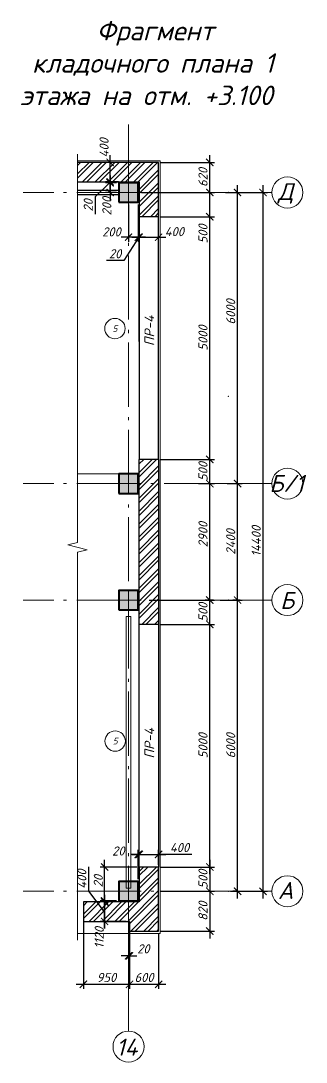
# Model space of a CAD drawing. Header units: millimetres. Extents: x -238377 to 196118, y -123284 to 30177.
# Drawn here: x -44903 to -39018, y 4950 to 26408 of the extents above; entities that cross this region are included whole.
import ezdxf
from ezdxf.enums import TextEntityAlignment as Align

# ---------------------------------------------------------------- set-up
doc = ezdxf.new("R2010")
doc.units = ezdxf.units.MM
doc.header["$MEASUREMENT"] = 0
doc.linetypes.add('Double Dashed', pattern=[1797.222233, 1325, -211.666656, 63.333344, -197.222233])
doc.layers.get('0').update_dxf_attribs({"lineweight": 5})
doc.layers.add('#Hatch', color=7, linetype='Continuous', lineweight=5, true_color=0x4d4d4d)
doc.layers.add('#Каркас', color=7, linetype='Continuous', lineweight=5, true_color=0x757575)
for name, color, linetype, lineweight in [('#Оси', 7, 'Continuous', 5), ('#размеры', 7, 'Continuous', 5), ('0_Ном._пера__99', 7, 'Continuous', 40), ('k_ Рамка', 7, 'Continuous', 50), ('колонны_Ном._пера__94', 252, 'Continuous', 13), ('колонны_Ном._пера__99', 7, 'Continuous', 40), ('оси_Ном._пера__96', 7, 'Continuous', 5), ('оси_Ном._пера__97', 7, 'Continuous', 20), ('чертеж_Ном._пера__98', 7, 'Continuous', 35)]:
    doc.layers.add(name, color=color, linetype=linetype, lineweight=lineweight)
for name, color, linetype in [('#стены наруж', 7, 'Continuous'), ('колонны', 7, 'Continuous'), ('чертеж', 7, 'Continuous')]:
    doc.layers.add(name, color=color, linetype=linetype)
doc.styles.get("Standard").update_dxf_attribs({"font": 'isocpeui.ttf'})
doc.styles.add('STEP PR', font='isocpeui.ttf')
doc.dimstyles.new('SPDS', dxfattribs={"dimscale": 10, "dimtxt": 2.5, "dimasz": 2, "dimexe": 1.25, "dimexo": 0.625, "dimtad": 1, "dimdec": 0, "dimrnd": 0.001, "dimtxsty": 'STEP PR', "dimblk": 'ARCHTICK', "dimcen": 2.5, "dimdle": 2, "dimclrd": 256, "dimclre": 256, "dimclrt": 7, "dimadec": 0, "dimazin": 2, "dimtfac": 0.75, "dimtdec": 0, "dimtmove": 1, "dimatfit": 3, "dimfxl": 1, "dimtolj": 1, "dimarcsym": 1})
pattern_1 = [(45, (-65060.19, -48984.63), (-132.5825, 132.5825), []), (45, (-64971.8, -48984.63), (-132.5825, 132.5825), [])]

# ---------------------------------------------------------------- blocks, each defined once
blk = doc.blocks.new('Связ001')
at = {"layer": '#Каркас', "color": 102, "linetype": 'Continuous', "lineweight": 9}
blk.add_lwpolyline([(5837, 0), (5837, 100), (0, 100), (0, 0), (5837, 0)], dxfattribs=at)
blk = doc.blocks.new('_ArchTick')
at = {"color": 0, "linetype": 'ByBlock', "const_width": 0.15}
blk.add_lwpolyline([(-0.5, -0.5), (0.5, 0.5)], dxfattribs=at)
blk = doc.blocks.new('*D571')
at = {"layer": '#размеры', "lineweight": -2, "transparency": 16777216}
for p, q in [((-40433, 8321), (-40433, 14621)), ((-40377, 14471), (-40527, 14471)), ((-40445, 8471), (-40527, 8471))]:
    blk.add_line(p, q, dxfattribs=at)
at = {"layer": 'Defpoints', "color": 0, "transparency": 16777216}
for p in [(-40433, 14471), (-40330, 14471), (-40398, 8471)]:
    blk.add_point(p, dxfattribs=at)
at = {"layer": '#размеры', "lineweight": -2, "transparency": 16777216, "xscale": 150, "yscale": 150, "zscale": 150}
for p, rotation in [((-40433, 14471), 90), ((-40433, 8471), 270)]:
    blk.add_blockref('_ArchTick', p, dxfattribs=dict(at, rotation=rotation))
at = {"layer": '#размеры', "color": 7, "transparency": 16777216, "insert": (-40574, 11471), "char_height": 187.5, "attachment_point": 5, "rotation": 90, "style": 'STEP PR'}
blk.add_mtext('\\A1;6000', dxfattribs=at)
blk = doc.blocks.new('*D572')
at = {"layer": '#размеры', "lineweight": -2, "transparency": 16777216}
for p, q in [((-40433, 14321), (-40433, 17021)), ((-40649, 16871), (-40339, 16871)), ((-40790, 14471), (-40339, 14471))]:
    blk.add_line(p, q, dxfattribs=at)
at = {"layer": 'Defpoints', "color": 0, "transparency": 16777216}
for p in [(-40696, 16871), (-40433, 16871), (-40836, 14471)]:
    blk.add_point(p, dxfattribs=at)
at = {"layer": '#размеры', "lineweight": -2, "transparency": 16777216, "xscale": 150, "yscale": 150, "zscale": 150}
for p, rotation in [((-40433, 16871), 90), ((-40433, 14471), 270)]:
    blk.add_blockref('_ArchTick', p, dxfattribs=dict(at, rotation=rotation))
at = {"layer": '#размеры', "color": 7, "transparency": 16777216, "insert": (-40574, 15671), "char_height": 187.5, "attachment_point": 5, "rotation": 90, "style": 'STEP PR'}
blk.add_mtext('\\A1;2400', dxfattribs=at)
blk = doc.blocks.new('*D573')
at = {"layer": '#размеры', "lineweight": -2, "transparency": 16777216}
for p, q in [((-40433, 16721), (-40433, 23021)), ((-40395, 22871), (-40339, 22871)), ((-40649, 16871), (-40339, 16871))]:
    blk.add_line(p, q, dxfattribs=at)
at = {"layer": 'Defpoints', "color": 0, "transparency": 16777216}
for p in [(-40442, 22871), (-40433, 22871), (-40696, 16871)]:
    blk.add_point(p, dxfattribs=at)
at = {"layer": '#размеры', "lineweight": -2, "transparency": 16777216, "xscale": 150, "yscale": 150, "zscale": 150}
for p, rotation in [((-40433, 22871), 90), ((-40433, 16871), 270)]:
    blk.add_blockref('_ArchTick', p, dxfattribs=dict(at, rotation=rotation))
at = {"layer": '#размеры', "color": 7, "transparency": 16777216, "insert": (-40574, 20410), "char_height": 187.5, "attachment_point": 5, "rotation": 90, "style": 'STEP PR'}
blk.add_mtext('\\A1;6000', dxfattribs=at)
blk = doc.blocks.new('*D574')
at = {"layer": '#размеры', "lineweight": -2, "transparency": 16777216}
for p, q in [((-39908, 8321), (-39908, 23021)), ((-40685, 22871), (-39814, 22871)), ((-40577, 8471), (-39814, 8471))]:
    blk.add_line(p, q, dxfattribs=at)
at = {"layer": 'Defpoints', "color": 0, "transparency": 16777216}
for p in [(-40732, 22871), (-39908, 22871), (-40624, 8471)]:
    blk.add_point(p, dxfattribs=at)
at = {"layer": '#размеры', "lineweight": -2, "transparency": 16777216, "xscale": 150, "yscale": 150, "zscale": 150}
for p, rotation in [((-39908, 22871), 90), ((-39908, 8471), 270)]:
    blk.add_blockref('_ArchTick', p, dxfattribs=dict(at, rotation=rotation))
at = {"layer": '#размеры', "color": 7, "transparency": 16777216, "insert": (-40048, 15685), "char_height": 187.5, "attachment_point": 5, "rotation": 90, "style": 'STEP PR'}
blk.add_mtext('\\A1;14400', dxfattribs=at)
blk = doc.blocks.new('*D575')
at = {"layer": '#размеры', "lineweight": -2, "transparency": 16777216}
for p, q in [((-42014, 13971), (-40911, 13971)), ((-41005, 8821), (-41005, 14121)), ((-42014, 8971), (-40911, 8971))]:
    blk.add_line(p, q, dxfattribs=at)
at = {"layer": 'Defpoints', "color": 0, "transparency": 16777216}
for p in [(-42061, 13971), (-41005, 13971), (-42061, 8971)]:
    blk.add_point(p, dxfattribs=at)
at = {"layer": '#размеры', "lineweight": -2, "transparency": 16777216, "xscale": 150, "yscale": 150, "zscale": 150}
for p, rotation in [((-41005, 13971), 90), ((-41005, 8971), 270)]:
    blk.add_blockref('_ArchTick', p, dxfattribs=dict(at, rotation=rotation))
at = {"layer": '#размеры', "color": 7, "transparency": 16777216, "insert": (-41146, 11471), "char_height": 187.5, "attachment_point": 5, "rotation": 90, "style": 'STEP PR'}
blk.add_mtext('\\A1;5000', dxfattribs=at)
blk = doc.blocks.new('*D576')
at = {"layer": '#размеры', "lineweight": -2, "transparency": 16777216}
for p, q in [((-41005, 14321), (-41005, 17521)), ((-41223, 17371), (-40911, 17371)), ((-40932, 14471), (-41099, 14471))]:
    blk.add_line(p, q, dxfattribs=at)
at = {"layer": 'Defpoints', "color": 0, "transparency": 16777216}
for p in [(-41270, 17371), (-41005, 17371), (-40885, 14471)]:
    blk.add_point(p, dxfattribs=at)
at = {"layer": '#размеры', "lineweight": -2, "transparency": 16777216, "xscale": 150, "yscale": 150, "zscale": 150}
for p, rotation in [((-41005, 17371), 90), ((-41005, 14471), 270)]:
    blk.add_blockref('_ArchTick', p, dxfattribs=dict(at, rotation=rotation))
at = {"layer": '#размеры', "color": 7, "transparency": 16777216, "insert": (-41146, 15821), "char_height": 187.5, "attachment_point": 5, "rotation": 90, "style": 'STEP PR'}
blk.add_mtext('\\A1;2900', dxfattribs=at)
blk = doc.blocks.new('*D577')
at = {"layer": '#размеры', "lineweight": -2, "transparency": 16777216}
for p, q in [((-41005, 16721), (-41005, 17521)), ((-42014, 17371), (-40911, 17371)), ((-41241, 16871), (-40911, 16871))]:
    blk.add_line(p, q, dxfattribs=at)
at = {"layer": 'Defpoints', "color": 0, "transparency": 16777216}
for p in [(-42061, 17371), (-41005, 17371), (-41288, 16871)]:
    blk.add_point(p, dxfattribs=at)
at = {"layer": '#размеры', "lineweight": -2, "transparency": 16777216, "xscale": 150, "yscale": 150, "zscale": 150}
for p, rotation in [((-41005, 17371), 90), ((-41005, 16871), 270)]:
    blk.add_blockref('_ArchTick', p, dxfattribs=dict(at, rotation=rotation))
at = {"layer": '#размеры', "color": 7, "transparency": 16777216, "insert": (-41146, 17121), "char_height": 187.5, "attachment_point": 5, "rotation": 90, "style": 'STEP PR'}
blk.add_mtext('\\A1;500', dxfattribs=at)
blk = doc.blocks.new('Колонна_15_1', base_point=(22379, 71856))
at = {"layer": 'колонны_Ном._пера__94', "linetype": 'Continuous', "true_color": 0x7d7d7d}
blk.add_hatch(color=8, dxfattribs=at).paths.add_polyline_path([(22179, 71647), (22579, 71647), (22579, 72047), (22179, 72047)])
blk.add_hatch(color=8, dxfattribs=at).paths.add_polyline_path([(22179, 71647), (22579, 71647), (22579, 72047), (22179, 72047)])
at = {"layer": 'колонны_Ном._пера__99', "linetype": 'Continuous', "flags": 128}
blk.add_lwpolyline([(22179, 71647), (22579, 71647), (22579, 72047), (22179, 72047)], close=True, dxfattribs=at)
at = {"layer": 'колонны_Ном._пера__99', "color": 8, "linetype": 'Continuous', "true_color": 0x737373, "flags": 128}
blk.add_lwpolyline([(22179, 71647), (22579, 71647), (22579, 72047), (22179, 72047)], close=True, dxfattribs=at)
at = {"layer": 'оси_Ном._пера__96', "color": 253, "lineweight": 5, "true_color": 0x9c9c9c}
for points in [[(22379, 72047), (22379, 71647)], [(22379, 72047), (22379, 71647)], [(22179, 71847), (22579, 71847)], [(22179, 71847), (22579, 71847)]]:
    blk.add_lwpolyline(points, dxfattribs=at)
blk = doc.blocks.new('*D578')
at = {"layer": '#размеры', "lineweight": -2, "transparency": 16777216}
for p, q in [((-42014, 22371), (-40911, 22371)), ((-41005, 17221), (-41005, 22521)), ((-42014, 17371), (-40911, 17371))]:
    blk.add_line(p, q, dxfattribs=at)
at = {"layer": 'Defpoints', "color": 0, "transparency": 16777216}
for p in [(-42061, 22371), (-41005, 22371), (-42061, 17371)]:
    blk.add_point(p, dxfattribs=at)
at = {"layer": '#размеры', "lineweight": -2, "transparency": 16777216, "xscale": 150, "yscale": 150, "zscale": 150}
for p, rotation in [((-41005, 22371), 90), ((-41005, 17371), 270)]:
    blk.add_blockref('_ArchTick', p, dxfattribs=dict(at, rotation=rotation))
at = {"layer": '#размеры', "color": 7, "transparency": 16777216, "insert": (-41146, 19871), "char_height": 187.5, "attachment_point": 5, "rotation": 90, "style": 'STEP PR'}
blk.add_mtext('\\A1;5000', dxfattribs=at)
blk = doc.blocks.new('*D579')
at = {"layer": '#размеры', "lineweight": -2, "transparency": 16777216}
for p, q in [((-41005, 13821), (-41005, 14621)), ((-42254, 14471), (-40911, 14471)), ((-41297, 13971), (-40911, 13971))]:
    blk.add_line(p, q, dxfattribs=at)
at = {"layer": 'Defpoints', "color": 0, "transparency": 16777216}
for p in [(-42301, 14471), (-41005, 14471), (-41344, 13971)]:
    blk.add_point(p, dxfattribs=at)
at = {"layer": '#размеры', "lineweight": -2, "transparency": 16777216, "xscale": 150, "yscale": 150, "zscale": 150}
for p, rotation in [((-41005, 14471), 90), ((-41005, 13971), 270)]:
    blk.add_blockref('_ArchTick', p, dxfattribs=dict(at, rotation=rotation))
at = {"layer": '#размеры', "color": 7, "transparency": 16777216, "insert": (-41146, 14221), "char_height": 187.5, "attachment_point": 5, "rotation": 90, "style": 'STEP PR'}
blk.add_mtext('\\A1;500', dxfattribs=at)
blk = doc.blocks.new('*D580')
at = {"layer": '#размеры', "lineweight": -2, "transparency": 16777216}
for p, q in [((-43060, 22941), (-43060, 23641)), ((-42918, 23491), (-43153, 23491)), ((-42888, 23091), (-43153, 23091))]:
    blk.add_line(p, q, dxfattribs=at)
at = {"layer": 'Defpoints', "color": 0, "transparency": 16777216}
for p in [(-43060, 23491), (-42871, 23491), (-42841, 23091)]:
    blk.add_point(p, dxfattribs=at)
at = {"layer": '#размеры', "lineweight": -2, "transparency": 16777216, "xscale": 150, "yscale": 150, "zscale": 150}
for p, rotation in [((-43060, 23491), 90), ((-43060, 23091), 270)]:
    blk.add_blockref('_ArchTick', p, dxfattribs=dict(at, rotation=rotation))
at = {"layer": '#размеры', "color": 7, "transparency": 16777216, "insert": (-43186, 23791), "char_height": 187.5, "attachment_point": 5, "rotation": 90, "style": 'STEP PR'}
blk.add_mtext('\\A1;400', dxfattribs=at)
blk = doc.blocks.new('*D581')
at = {"layer": '#размеры', "lineweight": -2, "transparency": 16777216}
for p, q in [((-43175, 8271), (-43175, 8421)), ((-42928, 8271), (-43269, 8271)), ((-42728, 8251), (-43269, 8251)), ((-43175, 8271), (-43175, 8251)), ((-43175, 8251), (-43175, 8101))]:
    blk.add_line(p, q, dxfattribs=at)
at = {"layer": 'Defpoints', "color": 0, "transparency": 16777216}
for p in [(-43175, 8251), (-42881, 8271), (-42681, 8251)]:
    blk.add_point(p, dxfattribs=at)
at = {"layer": '#размеры', "lineweight": -2, "transparency": 16777216, "xscale": 150, "yscale": 150, "zscale": 150}
for p, rotation in [((-43175, 8271), 270), ((-43175, 8251), 90)]:
    blk.add_blockref('_ArchTick', p, dxfattribs=dict(at, rotation=rotation))
at = {"layer": '#размеры', "color": 7, "transparency": 16777216, "insert": (-43305, 8679), "char_height": 187.5, "attachment_point": 5, "rotation": 90, "style": 'STEP PR'}
blk.add_mtext('\\A1;20', dxfattribs=at)
blk = doc.blocks.new('*D582')
at = {"layer": '#размеры', "lineweight": -2, "transparency": 16777216}
for p, q in [((-43503, 8471), (-43503, 8972)), ((-43175, 8051), (-43503, 8471)), ((-43175, 8401), (-43175, 7701)), ((-42728, 8251), (-43269, 8251)), ((-42728, 7851), (-43269, 7851))]:
    blk.add_line(p, q, dxfattribs=at)
at = {"layer": 'Defpoints', "color": 0, "transparency": 16777216}
for p in [(-42681, 8251), (-43175, 7851), (-42681, 7851)]:
    blk.add_point(p, dxfattribs=at)
at = {"layer": '#размеры', "lineweight": -2, "transparency": 16777216, "xscale": 150, "yscale": 150, "zscale": 150}
for p, rotation in [((-43175, 8251), 90), ((-43175, 7851), 270)]:
    blk.add_blockref('_ArchTick', p, dxfattribs=dict(at, rotation=rotation))
at = {"layer": '#размеры', "color": 7, "transparency": 16777216, "insert": (-43644, 8722), "char_height": 187.5, "attachment_point": 5, "rotation": 90, "style": 'STEP PR'}
blk.add_mtext('\\A1;400', dxfattribs=at)
blk = doc.blocks.new('*D583')
at = {"layer": '#размеры', "lineweight": -2, "transparency": 16777216}
for p, q in [((-43175, 7701), (-43175, 9121)), ((-42508, 8971), (-43269, 8971)), ((-42728, 7851), (-43269, 7851))]:
    blk.add_line(p, q, dxfattribs=at)
at = {"layer": 'Defpoints', "color": 0, "transparency": 16777216}
for p in [(-43175, 8971), (-42461, 8971), (-42681, 7851)]:
    blk.add_point(p, dxfattribs=at)
at = {"layer": '#размеры', "lineweight": -2, "transparency": 16777216, "xscale": 150, "yscale": 150, "zscale": 150}
for p, rotation in [((-43175, 8971), 90), ((-43175, 7851), 270)]:
    blk.add_blockref('_ArchTick', p, dxfattribs=dict(at, rotation=rotation))
at = {"layer": '#размеры', "color": 7, "transparency": 16777216, "insert": (-43286, 7514), "char_height": 187.5, "attachment_point": 5, "rotation": 90, "style": 'STEP PR'}
blk.add_mtext('\\A1;1120', dxfattribs=at)
blk = doc.blocks.new('*D702')
at = {"layer": '#размеры', "lineweight": -2, "transparency": 16777216}
for p, q in [((-43060, 23091), (-43060, 23241)), ((-43060, 23081), (-43372, 22782)), ((-42888, 23091), (-43154, 23091)), ((-42928, 23071), (-43154, 23071)), ((-43060, 23091), (-43060, 23071)), ((-43060, 23091), (-43060, 23071)), ((-43060, 23071), (-43060, 22921)), ((-43372, 22782), (-43372, 22426))]:
    blk.add_line(p, q, dxfattribs=at)
at = {"layer": 'Defpoints', "color": 0, "transparency": 16777216}
for p in [(-43060, 23071), (-42881, 23071), (-42841, 23091)]:
    blk.add_point(p, dxfattribs=at)
at = {"layer": '#размеры', "lineweight": -2, "transparency": 16777216, "xscale": 150, "yscale": 150, "zscale": 150}
for p, rotation in [((-43060, 23091), 270), ((-43060, 23071), 90)]:
    blk.add_blockref('_ArchTick', p, dxfattribs=dict(at, rotation=rotation))
at = {"layer": '#размеры', "color": 7, "transparency": 16777216, "insert": (-43512, 22604), "char_height": 187.5, "attachment_point": 5, "rotation": 90, "style": 'STEP PR'}
blk.add_mtext('\\A1;20', dxfattribs=at)
blk = doc.blocks.new('*D703')
at = {"layer": '#размеры', "lineweight": -2, "transparency": 16777216}
for p, q in [((-42481, 22624), (-42481, 21855)), ((-42471, 21949), (-42780, 21467)), ((-42481, 21949), (-42631, 21949)), ((-42481, 21949), (-42461, 21949)), ((-42481, 21949), (-42461, 21949)), ((-42461, 19801), (-42461, 22043)), ((-42461, 21949), (-42311, 21949)), ((-42780, 21467), (-43136, 21467))]:
    blk.add_line(p, q, dxfattribs=at)
at = {"layer": 'Defpoints', "color": 0, "transparency": 16777216}
for p in [(-42481, 22671), (-42461, 21949), (-42461, 19754)]:
    blk.add_point(p, dxfattribs=at)
at = {"layer": '#размеры', "lineweight": -2, "transparency": 16777216, "xscale": 150, "yscale": 150, "zscale": 150}
blk.add_blockref('_ArchTick', (-42481, 21949), dxfattribs=at)
at = {"layer": '#размеры', "lineweight": -2, "transparency": 16777216, "xscale": 150, "yscale": 150, "zscale": 150, "rotation": 180}
blk.add_blockref('_ArchTick', (-42461, 21949), dxfattribs=at)
at = {"layer": '#размеры', "color": 7, "transparency": 16777216, "insert": (-42958, 21608), "char_height": 187.5, "attachment_point": 5, "style": 'STEP PR'}
blk.add_mtext('\\A1;20', dxfattribs=at)
blk = doc.blocks.new('*D704')
at = {"layer": '#размеры', "lineweight": -2, "transparency": 16777216}
for p, q in [((-42611, 21949), (-41911, 21949)), ((-42461, 19801), (-42461, 22043)), ((-42061, 17418), (-42061, 22043))]:
    blk.add_line(p, q, dxfattribs=at)
at = {"layer": 'Defpoints', "color": 0, "transparency": 16777216}
for p in [(-42061, 21949), (-42461, 19754), (-42061, 17371)]:
    blk.add_point(p, dxfattribs=at)
at = {"layer": '#размеры', "lineweight": -2, "transparency": 16777216, "xscale": 150, "yscale": 150, "zscale": 150, "rotation": 180}
blk.add_blockref('_ArchTick', (-42461, 21949), dxfattribs=at)
at = {"layer": '#размеры', "lineweight": -2, "transparency": 16777216, "xscale": 150, "yscale": 150, "zscale": 150}
blk.add_blockref('_ArchTick', (-42061, 21949), dxfattribs=at)
at = {"layer": '#размеры', "color": 7, "transparency": 16777216, "insert": (-41736, 22064), "char_height": 187.5, "attachment_point": 5, "style": 'STEP PR'}
blk.add_mtext('\\A1;400', dxfattribs=at)
blk = doc.blocks.new('*D705')
at = {"layer": '#размеры', "lineweight": -2, "transparency": 16777216}
for p, q in [((-42681, 22624), (-42681, 21855)), ((-42481, 22624), (-42481, 21855)), ((-42331, 21949), (-42831, 21949))]:
    blk.add_line(p, q, dxfattribs=at)
at = {"layer": 'Defpoints', "color": 0, "transparency": 16777216}
for p in [(-42681, 22671), (-42481, 22671), (-42681, 21949)]:
    blk.add_point(p, dxfattribs=at)
at = {"layer": '#размеры', "lineweight": -2, "transparency": 16777216, "xscale": 150, "yscale": 150, "zscale": 150, "rotation": 180}
blk.add_blockref('_ArchTick', (-42681, 21949), dxfattribs=at)
at = {"layer": '#размеры', "lineweight": -2, "transparency": 16777216, "xscale": 150, "yscale": 150, "zscale": 150}
blk.add_blockref('_ArchTick', (-42481, 21949), dxfattribs=at)
at = {"layer": '#размеры', "color": 7, "transparency": 16777216, "insert": (-43034, 22059), "char_height": 187.5, "attachment_point": 5, "style": 'STEP PR'}
blk.add_mtext('\\A1;200', dxfattribs=at)
blk = doc.blocks.new('*D706')
at = {"layer": '#размеры', "lineweight": -2, "transparency": 16777216}
for p, q in [((-43060, 23221), (-43060, 22721)), ((-42928, 23071), (-43153, 23071)), ((-42928, 22871), (-43153, 22871))]:
    blk.add_line(p, q, dxfattribs=at)
at = {"layer": 'Defpoints', "color": 0, "transparency": 16777216}
for p in [(-42881, 23071), (-43060, 22871), (-42881, 22871)]:
    blk.add_point(p, dxfattribs=at)
at = {"layer": '#размеры', "lineweight": -2, "transparency": 16777216, "xscale": 150, "yscale": 150, "zscale": 150}
for p, rotation in [((-43060, 23071), 90), ((-43060, 22871), 270)]:
    blk.add_blockref('_ArchTick', p, dxfattribs=dict(at, rotation=rotation))
at = {"layer": '#размеры', "color": 7, "transparency": 16777216, "insert": (-43129, 22588), "char_height": 187.5, "attachment_point": 5, "rotation": 90, "style": 'STEP PR'}
blk.add_mtext('\\A1;200', dxfattribs=at)
blk = doc.blocks.new('*D584')
at = {"layer": '#размеры', "lineweight": -2, "transparency": 16777216}
for p, q in [((-43611, 8044), (-43611, 6461)), ((-42661, 7804), (-42661, 6461)), ((-43761, 6554), (-42511, 6554))]:
    blk.add_line(p, q, dxfattribs=at)
at = {"layer": 'Defpoints', "color": 0, "transparency": 16777216}
for p in [(-43611, 8091), (-42661, 7851), (-42661, 6554)]:
    blk.add_point(p, dxfattribs=at)
at = {"layer": '#размеры', "lineweight": -2, "transparency": 16777216, "xscale": 150, "yscale": 150, "zscale": 150, "rotation": 180}
blk.add_blockref('_ArchTick', (-43611, 6554), dxfattribs=at)
at = {"layer": '#размеры', "lineweight": -2, "transparency": 16777216, "xscale": 150, "yscale": 150, "zscale": 150}
blk.add_blockref('_ArchTick', (-42661, 6554), dxfattribs=at)
at = {"layer": '#размеры', "color": 7, "transparency": 16777216, "insert": (-43136, 6695), "char_height": 187.5, "attachment_point": 5, "style": 'STEP PR'}
blk.add_mtext('\\A1;950', dxfattribs=at)
blk = doc.blocks.new('*D707')
at = {"layer": '#размеры', "lineweight": -2, "transparency": 16777216}
for p, q in [((-42481, 9231), (-42631, 9231)), ((-42481, 8718), (-42481, 9325)), ((-42481, 9231), (-42461, 9231)), ((-42461, 8718), (-42461, 9325)), ((-42461, 9231), (-42311, 9231))]:
    blk.add_line(p, q, dxfattribs=at)
at = {"layer": 'Defpoints', "color": 0, "transparency": 16777216}
for p in [(-42461, 9231), (-42481, 8671), (-42461, 8671)]:
    blk.add_point(p, dxfattribs=at)
at = {"layer": '#размеры', "lineweight": -2, "transparency": 16777216, "xscale": 150, "yscale": 150, "zscale": 150}
blk.add_blockref('_ArchTick', (-42481, 9231), dxfattribs=at)
at = {"layer": '#размеры', "lineweight": -2, "transparency": 16777216, "xscale": 150, "yscale": 150, "zscale": 150, "rotation": 180}
blk.add_blockref('_ArchTick', (-42461, 9231), dxfattribs=at)
at = {"layer": '#размеры', "color": 7, "transparency": 16777216, "insert": (-42891, 9301), "char_height": 187.5, "attachment_point": 5, "style": 'STEP PR'}
blk.add_mtext('\\A1;20', dxfattribs=at)
blk = doc.blocks.new('*D708')
at = {"layer": '#размеры', "lineweight": -2, "transparency": 16777216}
for p, q in [((-42611, 9231), (-41911, 9231)), ((-42461, 8718), (-42461, 9325)), ((-42061, 9018), (-42061, 9325)), ((-41378, 9231), (-42061, 9231))]:
    blk.add_line(p, q, dxfattribs=at)
at = {"layer": 'Defpoints', "color": 0, "transparency": 16777216}
for p in [(-42061, 9231), (-42061, 8971), (-42461, 8671)]:
    blk.add_point(p, dxfattribs=at)
at = {"layer": '#размеры', "lineweight": -2, "transparency": 16777216, "xscale": 150, "yscale": 150, "zscale": 150, "rotation": 180}
blk.add_blockref('_ArchTick', (-42461, 9231), dxfattribs=at)
at = {"layer": '#размеры', "lineweight": -2, "transparency": 16777216, "xscale": 150, "yscale": 150, "zscale": 150}
blk.add_blockref('_ArchTick', (-42061, 9231), dxfattribs=at)
at = {"layer": '#размеры', "color": 7, "transparency": 16777216, "insert": (-41629, 9372), "char_height": 187.5, "attachment_point": 5, "style": 'STEP PR'}
blk.add_mtext('\\A1;400', dxfattribs=at)
blk = doc.blocks.new('*D585')
at = {"layer": '#размеры', "lineweight": -2, "transparency": 16777216}
for p, q in [((-42661, 7804), (-42661, 6461)), ((-42061, 7604), (-42061, 6461)), ((-42811, 6554), (-41911, 6554))]:
    blk.add_line(p, q, dxfattribs=at)
at = {"layer": 'Defpoints', "color": 0, "transparency": 16777216}
for p in [(-42661, 7851), (-42061, 7651), (-42061, 6554)]:
    blk.add_point(p, dxfattribs=at)
at = {"layer": '#размеры', "lineweight": -2, "transparency": 16777216, "xscale": 150, "yscale": 150, "zscale": 150, "rotation": 180}
blk.add_blockref('_ArchTick', (-42661, 6554), dxfattribs=at)
at = {"layer": '#размеры', "lineweight": -2, "transparency": 16777216, "xscale": 150, "yscale": 150, "zscale": 150}
blk.add_blockref('_ArchTick', (-42061, 6554), dxfattribs=at)
at = {"layer": '#размеры', "color": 7, "transparency": 16777216, "insert": (-42361, 6695), "char_height": 187.5, "attachment_point": 5, "style": 'STEP PR'}
blk.add_mtext('\\A1;600', dxfattribs=at)
blk = doc.blocks.new('*D586')
at = {"layer": '#размеры', "lineweight": -2, "transparency": 16777216}
for p, q in [((-42681, 7804), (-42681, 7047)), ((-42661, 7804), (-42661, 7047)), ((-42681, 7140), (-42831, 7140)), ((-42681, 7140), (-42661, 7140)), ((-42661, 7140), (-42511, 7140))]:
    blk.add_line(p, q, dxfattribs=at)
at = {"layer": 'Defpoints', "color": 0, "transparency": 16777216}
for p in [(-42681, 7851), (-42661, 7851), (-42661, 7140)]:
    blk.add_point(p, dxfattribs=at)
at = {"layer": '#размеры', "lineweight": -2, "transparency": 16777216, "xscale": 150, "yscale": 150, "zscale": 150}
blk.add_blockref('_ArchTick', (-42681, 7140), dxfattribs=at)
at = {"layer": '#размеры', "lineweight": -2, "transparency": 16777216, "xscale": 150, "yscale": 150, "zscale": 150, "rotation": 180}
blk.add_blockref('_ArchTick', (-42661, 7140), dxfattribs=at)
at = {"layer": '#размеры', "color": 7, "transparency": 16777216, "insert": (-42376, 7285), "char_height": 187.5, "attachment_point": 5, "style": 'STEP PR'}
blk.add_mtext('\\A1;20', dxfattribs=at)
blk = doc.blocks.new('*D587')
at = {"layer": '#размеры', "lineweight": -2, "transparency": 16777216}
for p, q in [((-41005, 22221), (-41005, 23021)), ((-41984, 22871), (-40911, 22871)), ((-42014, 22371), (-40911, 22371))]:
    blk.add_line(p, q, dxfattribs=at)
at = {"layer": 'Defpoints', "color": 0, "transparency": 16777216}
for p in [(-42031, 22871), (-41005, 22871), (-42061, 22371)]:
    blk.add_point(p, dxfattribs=at)
at = {"layer": '#размеры', "lineweight": -2, "transparency": 16777216, "xscale": 150, "yscale": 150, "zscale": 150}
for p, rotation in [((-41005, 22871), 90), ((-41005, 22371), 270)]:
    blk.add_blockref('_ArchTick', p, dxfattribs=dict(at, rotation=rotation))
at = {"layer": '#размеры', "color": 7, "transparency": 16777216, "insert": (-41146, 22017), "char_height": 187.5, "attachment_point": 5, "rotation": 90, "style": 'STEP PR'}
blk.add_mtext('\\A1;500', dxfattribs=at)
blk = doc.blocks.new('*D588')
at = {"layer": '#размеры', "lineweight": -2, "transparency": 16777216}
for p, q in [((-41005, 22721), (-41005, 23641)), ((-42014, 23491), (-40911, 23491)), ((-42414, 22871), (-40911, 22871))]:
    blk.add_line(p, q, dxfattribs=at)
at = {"layer": 'Defpoints', "color": 0, "transparency": 16777216}
for p in [(-42061, 23491), (-41005, 23491), (-42461, 22871)]:
    blk.add_point(p, dxfattribs=at)
at = {"layer": '#размеры', "lineweight": -2, "transparency": 16777216, "xscale": 150, "yscale": 150, "zscale": 150}
for p, rotation in [((-41005, 23491), 90), ((-41005, 22871), 270)]:
    blk.add_blockref('_ArchTick', p, dxfattribs=dict(at, rotation=rotation))
at = {"layer": '#размеры', "color": 7, "transparency": 16777216, "insert": (-41146, 23181), "char_height": 187.5, "attachment_point": 5, "rotation": 90, "style": 'STEP PR'}
blk.add_mtext('\\A1;620', dxfattribs=at)
blk = doc.blocks.new('*D589')
at = {"layer": '#размеры', "lineweight": -2, "transparency": 16777216}
for p, q in [((-41005, 9121), (-41005, 8321)), ((-42014, 8971), (-40911, 8971)), ((-42014, 8471), (-40911, 8471))]:
    blk.add_line(p, q, dxfattribs=at)
at = {"layer": 'Defpoints', "color": 0, "transparency": 16777216}
for p in [(-42061, 8971), (-42061, 8471), (-41005, 8471)]:
    blk.add_point(p, dxfattribs=at)
at = {"layer": '#размеры', "lineweight": -2, "transparency": 16777216, "xscale": 150, "yscale": 150, "zscale": 150}
for p, rotation in [((-41005, 8971), 90), ((-41005, 8471), 270)]:
    blk.add_blockref('_ArchTick', p, dxfattribs=dict(at, rotation=rotation))
at = {"layer": '#размеры', "color": 7, "transparency": 16777216, "insert": (-41146, 8721), "char_height": 187.5, "attachment_point": 5, "rotation": 90, "style": 'STEP PR'}
blk.add_mtext('\\A1;500', dxfattribs=at)
blk = doc.blocks.new('*D590')
at = {"layer": '#размеры', "lineweight": -2, "transparency": 16777216}
for p, q in [((-41005, 8621), (-41005, 7501)), ((-42014, 8471), (-40911, 8471)), ((-42014, 7651), (-40911, 7651))]:
    blk.add_line(p, q, dxfattribs=at)
at = {"layer": 'Defpoints', "color": 0, "transparency": 16777216}
for p in [(-42061, 8471), (-42061, 7651), (-41005, 7651)]:
    blk.add_point(p, dxfattribs=at)
at = {"layer": '#размеры', "lineweight": -2, "transparency": 16777216, "xscale": 150, "yscale": 150, "zscale": 150}
for p, rotation in [((-41005, 8471), 90), ((-41005, 7651), 270)]:
    blk.add_blockref('_ArchTick', p, dxfattribs=dict(at, rotation=rotation))
at = {"layer": '#размеры', "color": 7, "transparency": 16777216, "insert": (-41146, 8061), "char_height": 187.5, "attachment_point": 5, "rotation": 90, "style": 'STEP PR'}
blk.add_mtext('\\A1;820', dxfattribs=at)
blk = doc.blocks.new('*U453')
at = {"color": 0, "linetype": 'ByBlock', "lineweight": -2}
for p, q in [((50, 0), (50.31, 1.25)), ((50.31, 1.25), (50.94, -1.25)), ((50, 0), (0, 0)), ((50.94, -1.25), (51.25, 0)), ((101.25, 0), (51.25, 0))]:
    blk.add_line(p, q, dxfattribs=at)
blk = doc.blocks.new('*U225')
at = {"color": 0, "linetype": 'ByBlock', "lineweight": -2}
blk.add_circle((0, 0), 6, dxfattribs=at)
blk.add_attdef('Узел', text='', height=4, dxfattribs=at).set_placement((0, 0), align=Align.MIDDLE_CENTER)

msp = doc.modelspace()

# ---------------------------------------------------------------- hatches: boundary and pattern name
at = {"layer": '#Hatch'}
h = msp.add_hatch(dxfattribs=at)
h.set_pattern_fill('ANSI32', color=256, scale=500)
h.set_pattern_definition(pattern_1)
h.paths.add_polyline_path([(-42461.2, 22371), (-42061.2, 22371), (-42061.2, 22871), (-42461.2, 22871)])
h.paths.add_polyline_path([(-43733.9, 23491), (-43733.9, 23091), (-42461.2, 23091), (-42461.2, 22871), (-42061.2, 22871), (-42061.2, 23491)])
h = msp.add_hatch(dxfattribs=at)
h.set_pattern_fill('ANSI32', color=256, scale=500)
h.set_pattern_definition(pattern_1)
h.paths.add_polyline_path([(-42461.2, 16871), (-42061.2, 16871), (-42061.2, 17371), (-42461.2, 17371)])
h.paths.add_polyline_path([(-42061.2, 16871), (-42461.2, 16871), (-42461.2, 14471), (-42061.2, 14471)])
h.paths.add_polyline_path([(-42461.2, 13971), (-42061.2, 13971), (-42061.2, 14471), (-42461.2, 14471)])
h = msp.add_hatch(dxfattribs=at)
h.set_pattern_fill('ANSI32', color=256, scale=500)
h.set_pattern_definition(pattern_1)
h.paths.add_polyline_path([(-42061.2, 8971), (-42461.2, 8971), (-42461.2, 8471), (-42061.2, 8471)])
h.paths.add_polyline_path([(-42061.2, 8471), (-42461.2, 8471), (-42461.2, 8251), (-42681.2, 8251), (-42681.2, 7851), (-42661.2, 7851), (-42661.2, 7651), (-42061.2, 7651), (-42061.2, 7851)])
h.paths.add_polyline_path([(-42681.2, 8251), (-43611.2, 8251), (-43611.2, 7851), (-42681.2, 7851)])

# ---------------------------------------------------------------- linework, layer by layer
at = {"layer": '#размеры'}
msp.add_lwpolyline([(-43733.9, 17071), (-42681.2, 17071)], dxfattribs=at)
at = {"layer": '#стены наруж'}
for points in [[(-42061.2, 17371), (-42061.2, 23491), (-43733.9, 23491)], [(-43733.9, 23091), (-42461.2, 23091), (-42461.2, 17371)], [(-42061.2, 22371), (-42461.2, 22371)], [(-42461.2, 8971), (-42461.2, 17371)], [(-42061.2, 17371), (-42461.2, 17371)], [(-42061.2, 17371), (-42061.2, 8971)], [(-42061.2, 13971), (-42461.2, 13971)], [(-42461.2, 8971), (-42461.2, 8971), (-42461.2, 8251), (-43611.2, 8251), (-43611.2, 7851), (-42661.2, 7851), (-42661.2, 7651), (-42061.2, 7651), (-42061.2, 7851)], [(-42061.2, 8971), (-42461.2, 8971)], [(-42061.2, 7851), (-42061.2, 7851), (-42061.2, 8971)]]:
    msp.add_lwpolyline(points, dxfattribs=at)
at = {"layer": 'оси_Ном._пера__96', "linetype": 'Double Dashed'}
for p, q in [((-42681.2, 23372.5), (-42681.2, 24272.5)), ((-42681.2, 23372.5), (-42681.2, 6489.6)), ((-40624, 22871), (-44857.2, 22871)), ((-40624, 22871), (-39724, 22871)), ((-40624, 16871), (-44857.2, 16871)), ((-40624, 16871), (-39724, 16871)), ((-40624, 14471), (-44857.2, 14471)), ((-40624, 14471), (-39724, 14471)), ((-40624, 8471), (-44857.2, 8471)), ((-40624, 8471), (-39724, 8471)), ((-42681.2, 6489.6), (-42681.2, 5589.6))]:
    msp.add_line(p, q, dxfattribs=at)
for p in [(-40624, 22871), (-40624, 22871), (-40624, 18671), (-40624, 18671), (-40624, 16871), (-40624, 16871), (-40624, 14471), (-40624, 14471), (-40624, 8471), (-40624, 8471), (-42681.2, 6489.6), (-42681.2, 6489.6)]:
    msp.add_point(p, dxfattribs=at)
at = {"layer": 'оси_Ном._пера__97', "linetype": 'Continuous'}
for centre, major_axis, start_param, end_param in [((-39404, 22871), (226.3, 226.3), 2.3561945, 8.6393798), ((-39404, 16871), (-226.3, 226.3), 0.7853982, 7.0685835), ((-39404, 14471), (-226.3, 226.3), 0.7853982, 7.0685835), ((-39404, 8471), (-226.3, 226.3), 0.7853982, 7.0685835), ((-42681.2, 5269.6), (-226.3, 226.3), 2.3561945, 8.6393798)]:
    msp.add_ellipse(centre, major_axis=major_axis, ratio=1, start_param=start_param, end_param=end_param, dxfattribs=at)
at = {"layer": 'чертеж', "color": 5, "lineweight": 0}
for p, q in [((-43733.9, 23521.2), (-42031.2, 23521.2)), ((-42031.2, 23521.2), (-42031.2, 7601)), ((-42031.2, 7601), (-43733.9, 7601))]:
    msp.add_line(p, q, dxfattribs=at)
at = {"layer": 'чертеж', "color": 102, "linetype": 'Continuous'}
for p, q in [((-43733.9, 22921), (-42890.6, 22921)), ((-42890.6, 22821), (-43733.9, 22821)), ((-42890.6, 22921), (-42890.6, 22821))]:
    msp.add_line(p, q, dxfattribs=at)

# ---------------------------------------------------------------- block references
at = {"layer": '#размеры', "xscale": 35, "yscale": 35, "zscale": 35}
for p in [(-42961.2, 20066.3), (-42956.6, 11566.5)]:
    msp.add_blockref('*U225', p, dxfattribs=at).add_auto_attribs({'Узел': '5'})
at = {"xscale": -160, "yscale": 160, "zscale": 160, "rotation": 270}
msp.add_blockref('*U453', (-43733.9, 7461), dxfattribs=at)
at = {"layer": 'колонны'}
for p in [(-42681.2, 22880), (-42681.2, 16880), (-42681.2, 14480), (-42681.2, 8480)]:
    msp.add_blockref('Колонна_15_1', p, dxfattribs=at)
at = {"layer": 'чертеж_Ном._пера__98', "linetype": 'Continuous', "xscale": 0.9584354169361496, "zscale": 1000, "rotation": 90}
msp.add_blockref('Связ001', (-42631.2, 8536.7), dxfattribs=at)

# ---------------------------------------------------------------- texts
at = {"layer": '#Оси', "linetype": 'Continuous', "ltscale": 100, "style": 'STEP PR'}
for s, p in [('Д', (-39442.3, 22888.1)), ('Б/1', (-39418.4, 16876)), ('Б', (-39410.9, 14463.4)), ('А', (-39442.3, 8488.1)), ('14', (-42716.9, 5257.9))]:
    msp.add_text(s, height=350, dxfattribs=at).set_placement(p, align=Align.MIDDLE_CENTER)
at = {"layer": '0_Ном._пера__99', "linetype": 'Continuous', "insert": (-45056.4, 25538.8), "char_height": 400, "width": 5960.551, "attachment_point": 4, "style": 'STEP PR'}
msp.add_mtext('\\pi1714.8;Фрагмент \\P\\pi385.28;кладочного плана 1 \\P\\pi139.82;этажа на отм. +3.100', dxfattribs=at)
at = {"layer": 'k_ Рамка', "color": 7, "style": 'STEP PR'}
for p in [(-42151.5, 19705.4), (-42150.8, 11205.3)]:
    msp.add_text('ПР-4', height=200, rotation=90, dxfattribs=at).set_placement(p)

# ---------------------------------------------------------------- dimensions: what is measured, and where the dimension line sits
at = {"layer": '#размеры'}
for base, p1, p2, picture, middle in [((-43059.6, 23491), (-42840.8, 23091), (-42871.1, 23491), '*D580', (-43045.3, 23790.9)), ((-43060.3, 23071), (-42840.8, 23091), (-42881.2, 23071), '*D702', (-43371.7, 22735.1)), ((-43059.6, 22871), (-42881.2, 23071), (-42881.2, 22871), '*D706', (-42987.9, 22587.6)), ((-41004.9, 22871), (-42061.2, 22371), (-42031.2, 22871), '*D587', (-41004.9, 22016.8)), ((-39907.6, 22871), (-40624, 8471), (-40731.9, 22871), '*D574', (-39907.6, 15685.3)), ((-40433.2, 22871), (-40695.8, 16871), (-40441.8, 22871), '*D573', (-40433.2, 20410.4)), ((-41004.9, 22371), (-42061.2, 17371), (-42061.2, 22371), '*D578', (-41004.9, 19871)), ((-41004.9, 17371), (-41287.7, 16871), (-42061.2, 17371), '*D577', (-41004.9, 17121)), ((-41004.9, 17371), (-40885, 14471), (-41270.3, 17371), '*D576', (-41004.9, 15821)), ((-40433.2, 16871), (-40836.5, 14471), (-40695.8, 16871), '*D572', (-40433.2, 15671)), ((-41004.9, 14471), (-41344.1, 13971), (-42301.2, 14471), '*D579', (-41004.9, 14221)), ((-40433.2, 14471), (-40397.8, 8471), (-40329.7, 14471), '*D571', (-40433.2, 11471)), ((-41004.9, 13971), (-42061.2, 8971), (-42061.2, 13971), '*D575', (-41004.9, 11471)), ((-43174.9, 8971), (-42681.2, 7851), (-42461.2, 8971), '*D583', (-43144.9, 7514.3)), ((-41004.9, 8471), (-42061.2, 8971), (-42061.2, 8471), '*D589', (-41004.9, 8721)), ((-43174.9, 7851), (-42681.2, 8251), (-42681.2, 7851), '*D582', (-43503.3, 8517.9)), ((-43174.9, 8251), (-42881.2, 8271), (-42681.2, 8251), '*D581', (-43164, 8679.3))]:
    dim = msp.add_linear_dim(base=base, p1=p1, p2=p2, angle=90, dimstyle='SPDS', override={"dimscale": 75, "dimtxsty": 'STEP PR'}, dxfattribs=at)
    dim.commit()
    dim.dimension.update_dxf_attribs({"geometry": picture, "text_midpoint": middle, "dimtype": 160})
for base, p1, p2, picture, middle in [((-41004.9, 23491), (-42461.2, 22871), (-42061.2, 23491), '*D588', (-41145.6, 23181)), ((-41004.9, 7651), (-42061.2, 8471), (-42061.2, 7651), '*D590', (-41145.6, 8061))]:
    dim = msp.add_linear_dim(base=base, p1=p1, p2=p2, angle=90, dimstyle='SPDS', override={"dimscale": 75, "dimtxsty": 'STEP PR'}, dxfattribs=at)
    dim.commit()
    dim.dimension.update_dxf_attribs({"geometry": picture, "text_midpoint": middle})
for base, p1, p2, picture, middle in [((-42681.2, 21949.2), (-42481.2, 22671), (-42681.2, 22671), '*D705', (-43034.2, 21918.1)), ((-42461.2, 21949.2), (-42481.2, 22671), (-42461.2, 19754.4), '*D703', (-42826.6, 21467.5)), ((-42061.2, 21949.2), (-42461.2, 19754.4), (-42061.2, 17371), '*D704', (-41736.3, 21923.7)), ((-42061.2, 9231.2), (-42461.2, 8671), (-42061.2, 8971), '*D708', (-41628.9, 9198.4)), ((-42461.2, 9231.2), (-42481.2, 8671), (-42461.2, 8671), '*D707', (-42890.8, 9160.5)), ((-42661.2, 7140.3), (-42681.2, 7851), (-42661.2, 7851), '*D586', (-42375.8, 7144.7))]:
    dim = msp.add_linear_dim(base=base, p1=p1, p2=p2, dimstyle='SPDS', override={"dimscale": 75, "dimtxsty": 'STEP PR'}, dxfattribs=at)
    dim.commit()
    dim.dimension.update_dxf_attribs({"geometry": picture, "text_midpoint": middle, "dimtype": 160})
for base, p1, p2, picture, middle in [((-42661.2, 6554.5), (-43611.2, 8091), (-42661.2, 7851), '*D584', (-43136.2, 6695.1)), ((-42061.2, 6554.5), (-42661.2, 7851), (-42061.2, 7651), '*D585', (-42361.2, 6695.1))]:
    dim = msp.add_linear_dim(base=base, p1=p1, p2=p2, dimstyle='SPDS', override={"dimscale": 75, "dimtxsty": 'STEP PR'}, dxfattribs=at)
    dim.commit()
    dim.dimension.update_dxf_attribs({"geometry": picture, "text_midpoint": middle})

doc.saveas('drawing.dxf')
